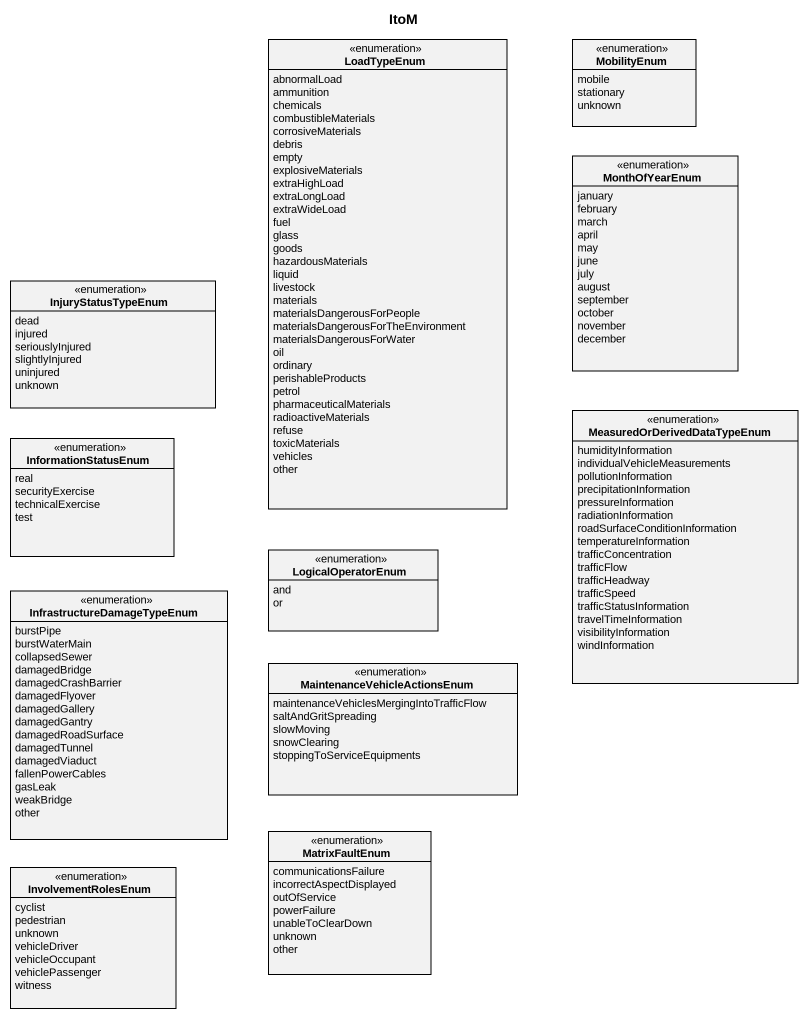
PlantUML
@startuml
title ItoM
hide circle
hide empty members
enum LoadTypeEnum {
  abnormalLoad
  ammunition
  chemicals
  combustibleMaterials
  corrosiveMaterials
  debris
  empty
  explosiveMaterials
  extraHighLoad
  extraLongLoad
  extraWideLoad
  fuel
  glass
  goods
  hazardousMaterials
  liquid
  livestock
  materials
  materialsDangerousForPeople
  materialsDangerousForTheEnvironment
  materialsDangerousForWater
  oil
  ordinary
  perishableProducts
  petrol
  pharmaceuticalMaterials
  radioactiveMaterials
  refuse
  toxicMaterials
  vehicles
  other
}
enum MobilityEnum {
  mobile
  stationary
  unknown
}
enum MonthOfYearEnum {
  january
  february
  march
  april
  may
  june
  july
  august
  september
  october
  november
  december
}
enum InjuryStatusTypeEnum {
  dead
  injured
  seriouslyInjured
  slightlyInjured
  uninjured
  unknown
}
enum "MeasuredOrDerivedDataTypeEnum" as MeasuredOrDerivedDataTypeEnu {
  humidityInformation
  individualVehicleMeasurements
  pollutionInformation
  precipitationInformation
  pressureInformation
  radiationInformation
  roadSurfaceConditionInformation
  temperatureInformation
  trafficConcentration
  trafficFlow
  trafficHeadway
  trafficSpeed
  trafficStatusInformation
  travelTimeInformation
  visibilityInformation
  windInformation
}
enum InformationStatusEnum {
  real
  securityExercise
  technicalExercise
  test
}
enum LogicalOperatorEnum {
  and
  or
}
enum InfrastructureDamageTypeEnum {
  burstPipe
  burstWaterMain
  collapsedSewer
  damagedBridge
  damagedCrashBarrier
  damagedFlyover
  damagedGallery
  damagedGantry
  damagedRoadSurface
  damagedTunnel
  damagedViaduct
  fallenPowerCables
  gasLeak
  weakBridge
  other
}
enum "MaintenanceVehicleActionsEnum" as MaintenanceVehicleActionsEnu {
  maintenanceVehiclesMergingIntoTrafficFlow
  saltAndGritSpreading
  slowMoving
  snowClearing
  stoppingToServiceEquipments
}
enum MatrixFaultEnum {
  communicationsFailure
  incorrectAspectDisplayed
  outOfService
  powerFailure
  unableToClearDown
  unknown
  other
}
enum InvolvementRolesEnum {
  cyclist
  pedestrian
  unknown
  vehicleDriver
  vehicleOccupant
  vehiclePassenger
  witness
}
@enduml
